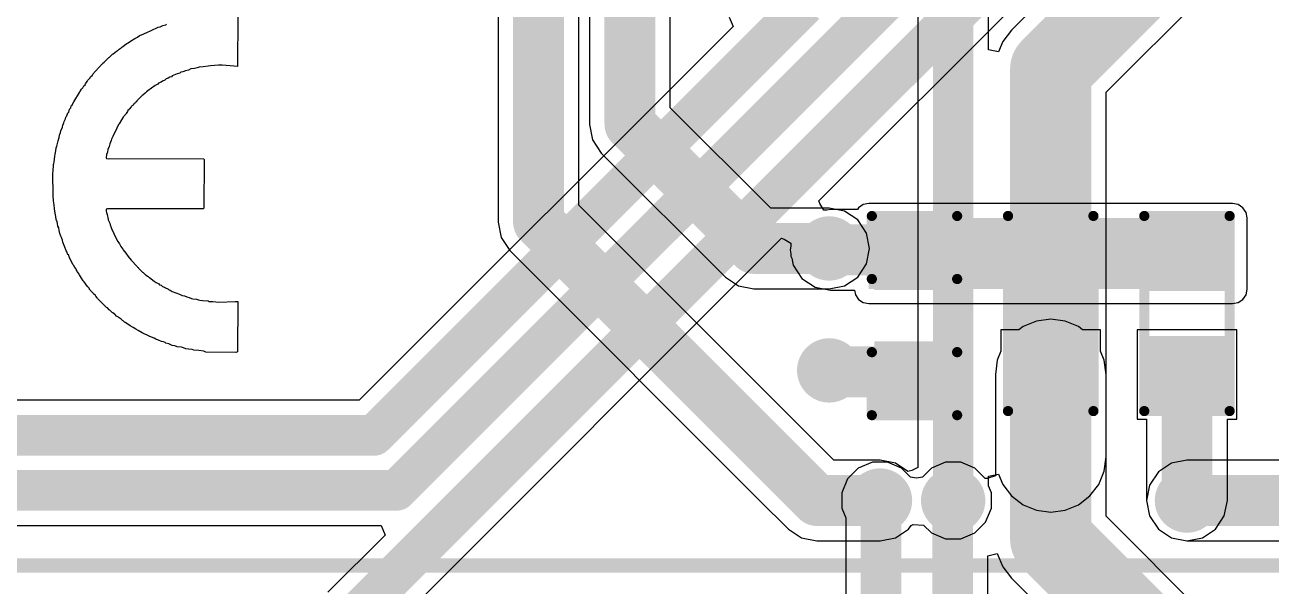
# Model space of a CAD drawing. Header units: millimetres. Extents: x -5 to 123, y 0 to 98.
# Drawn here: x 93.3 to 108.87, y 21.54 to 28.55 of the extents above; entities that cross this region are included whole.
import ezdxf

# ---------------------------------------------------------------- set-up
doc = ezdxf.new("R2010")
doc.units = ezdxf.units.MM
for name, color, linetype in [('BottomLayer', 5, 'Continuous'), ('BottomSolder', 6, 'Continuous'), ('TopLayer', 1, 'Continuous'), ('TopOverlay', 2, 'Continuous'), ('TopPaste', 8, 'Continuous'), ('TopSolder', 216, 'Continuous'), ('ViaHoleLayer', 16, 'Continuous')]:
    doc.layers.add(name, color=color, linetype=linetype)

# ---------------------------------------------------------------- blocks, each defined once
blk = doc.blocks.new('RES_0603_52')
at = {"layer": 'TopLayer'}
for points in [[(-0.381, 0.4445), (-0.381, -0.4445), (-1.143, -0.4445), (-1.143, 0.4445)], [(1.143, 0.4445), (1.143, -0.4445), (0.381, -0.4445), (0.381, 0.4445)]]:
    blk.add_hatch(color=1, dxfattribs=at).paths.add_polyline_path(points)
at = {"layer": 'TopPaste'}
for points in [[(-0.381, 0.4445), (-0.381, -0.4445), (-1.143, -0.4445), (-1.143, 0.4445)], [(1.143, 0.4445), (1.143, -0.4445), (0.381, -0.4445), (0.381, 0.4445)]]:
    blk.add_hatch(color=8, dxfattribs=at).paths.add_polyline_path(points)
at = {"layer": 'TopSolder'}
for points in [[(-0.2794, 0.5461), (-0.2794, -0.5461), (-1.2446, -0.5461), (-1.2446, 0.5461)], [(1.2446, 0.5461), (1.2446, -0.5461), (0.2794, -0.5461), (0.2794, 0.5461)]]:
    blk.add_hatch(color=216, dxfattribs=at).paths.add_polyline_path(points)
at = {"layer": 'TopOverlay', "const_width": 0.127}
for points in [[(-1.2192, -0.5334), (-1.2192, 0.5334)], [(1.2192, 0.5334), (-1.2192, 0.5334)], [(1.2192, -0.5334), (1.2192, 0.5334)], [(1.2192, -0.5334), (-1.2192, -0.5334)]]:
    blk.add_lwpolyline(points, dxfattribs=at)
at = {"layer": 'TopOverlay', "const_width": 0.0635}
for points in [[(-1.25095, 0.5334, 1), (-1.18745, 0.5334, 1)], [(-1.25095, 0.5334, 1), (-1.18745, 0.5334, 1)], [(1.18745, 0.5334, 1), (1.25095, 0.5334, 1)], [(1.18745, 0.5334, 1), (1.25095, 0.5334, 1)], [(-1.25095, -0.5334, 1), (-1.18745, -0.5334, 1)], [(-1.25095, -0.5334, 1), (-1.18745, -0.5334, 1)], [(1.18745, -0.5334, 1), (1.25095, -0.5334, 1)], [(1.18745, -0.5334, 1), (1.25095, -0.5334, 1)]]:
    blk.add_lwpolyline(points, format="xyb", close=True, dxfattribs=at)
blk = doc.blocks.new('RES_0603_53')
at = {"layer": 'TopLayer'}
for points in [[(-0.381, 0.4445), (-0.381, -0.4445), (-1.143, -0.4445), (-1.143, 0.4445)], [(1.143, 0.4445), (1.143, -0.4445), (0.381, -0.4445), (0.381, 0.4445)]]:
    blk.add_hatch(color=1, dxfattribs=at).paths.add_polyline_path(points)
at = {"layer": 'TopPaste'}
for points in [[(-0.381, 0.4445), (-0.381, -0.4445), (-1.143, -0.4445), (-1.143, 0.4445)], [(1.143, 0.4445), (1.143, -0.4445), (0.381, -0.4445), (0.381, 0.4445)]]:
    blk.add_hatch(color=8, dxfattribs=at).paths.add_polyline_path(points)
at = {"layer": 'TopSolder'}
for points in [[(-0.2794, 0.5461), (-0.2794, -0.5461), (-1.2446, -0.5461), (-1.2446, 0.5461)], [(1.2446, 0.5461), (1.2446, -0.5461), (0.2794, -0.5461), (0.2794, 0.5461)]]:
    blk.add_hatch(color=216, dxfattribs=at).paths.add_polyline_path(points)
at = {"layer": 'TopOverlay', "const_width": 0.127}
for points in [[(-1.2192, -0.5334), (-1.2192, 0.5334)], [(1.2192, 0.5334), (-1.2192, 0.5334)], [(1.2192, -0.5334), (1.2192, 0.5334)], [(1.2192, -0.5334), (-1.2192, -0.5334)]]:
    blk.add_lwpolyline(points, dxfattribs=at)
at = {"layer": 'TopOverlay', "const_width": 0.0635}
for points in [[(-1.25095, 0.5334, 1), (-1.18745, 0.5334, 1)], [(-1.25095, 0.5334, 1), (-1.18745, 0.5334, 1)], [(1.18745, 0.5334, 1), (1.25095, 0.5334, 1)], [(1.18745, 0.5334, 1), (1.25095, 0.5334, 1)], [(-1.25095, -0.5334, 1), (-1.18745, -0.5334, 1)], [(-1.25095, -0.5334, 1), (-1.18745, -0.5334, 1)], [(1.18745, -0.5334, 1), (1.25095, -0.5334, 1)], [(1.18745, -0.5334, 1), (1.25095, -0.5334, 1)]]:
    blk.add_lwpolyline(points, format="xyb", close=True, dxfattribs=at)
blk = doc.blocks.new('CAP_0603_124')
at = {"layer": 'TopLayer'}
for points in [[(-0.381, 0.445), (-0.381, -0.445), (-1.143, -0.445), (-1.143, 0.445)], [(1.143, 0.445), (1.143, -0.445), (0.381, -0.445), (0.381, 0.445)]]:
    blk.add_hatch(color=1, dxfattribs=at).paths.add_polyline_path(points)
at = {"layer": 'TopPaste'}
for points in [[(-0.381, 0.445), (-0.381, -0.445), (-1.143, -0.445), (-1.143, 0.445)], [(1.143, 0.445), (1.143, -0.445), (0.381, -0.445), (0.381, 0.445)]]:
    blk.add_hatch(color=8, dxfattribs=at).paths.add_polyline_path(points)
at = {"layer": 'TopSolder'}
for points in [[(-0.321, 0.504), (-0.321, -0.504), (-1.203, -0.504), (-1.203, 0.504)], [(1.203, 0.504), (1.203, -0.504), (0.321, -0.504), (0.321, 0.504)]]:
    blk.add_hatch(color=216, dxfattribs=at).paths.add_polyline_path(points)
at = {"layer": 'TopOverlay', "const_width": 0.127}
for points in [[(-1.245, -0.533), (-1.245, 0.533)], [(-0.457, 0.533), (-1.245, 0.533)], [(1.245, 0.533), (0.457, 0.533)], [(1.245, -0.533), (1.245, 0.533)], [(-0.457, -0.533), (-1.245, -0.533)], [(1.245, -0.533), (0.457, -0.533)]]:
    blk.add_lwpolyline(points, dxfattribs=at)
at = {"layer": 'TopOverlay', "const_width": 0.0635}
for points in [[(-1.276, 0.533, 1), (-1.213, 0.533, 1)], [(-1.276, 0.533, 1), (-1.213, 0.533, 1)], [(-0.489, 0.533, 1), (-0.425, 0.533, 1)], [(0.425, 0.533, 1), (0.489, 0.533, 1)], [(1.213, 0.533, 1), (1.276, 0.533, 1)], [(1.213, 0.533, 1), (1.276, 0.533, 1)], [(-1.276, -0.533, 1), (-1.213, -0.533, 1)], [(-1.276, -0.533, 1), (-1.213, -0.533, 1)], [(-0.489, -0.533, 1), (-0.425, -0.533, 1)], [(0.425, -0.533, 1), (0.489, -0.533, 1)], [(1.213, -0.533, 1), (1.276, -0.533, 1)], [(1.213, -0.533, 1), (1.276, -0.533, 1)]]:
    blk.add_lwpolyline(points, format="xyb", close=True, dxfattribs=at)

msp = doc.modelspace()

# ---------------------------------------------------------------- hatches: boundary and pattern name
at = {"layer": 'BottomLayer'}
h = msp.add_hatch(color=5, dxfattribs=at)
edge = h.paths.add_edge_path()
edge.add_arc((103.353, 25.756), 0.3, 0, 360)
h = msp.add_hatch(color=5, dxfattribs=at)
edge = h.paths.add_edge_path()
edge.add_arc((103.353, 24.232), 0.3, 0, 360)
h = msp.add_hatch(color=5, dxfattribs=at)
edge = h.paths.add_edge_path()
edge.add_arc((106.121, 23.152), 0.3, 0, 360)
h = msp.add_hatch(color=5, dxfattribs=at)
edge = h.paths.add_edge_path()
edge.add_arc((103.988, 22.606), 0.3, 0, 360)
h = msp.add_hatch(color=5, dxfattribs=at)
edge = h.paths.add_edge_path()
edge.add_arc((104.902, 22.606), 0.3, 0, 360)
h = msp.add_hatch(color=5, dxfattribs=at)
edge = h.paths.add_edge_path()
edge.add_arc((107.823, 22.606), 0.3, 0, 360)
at = {"layer": 'BottomSolder'}
h = msp.add_hatch(color=6, dxfattribs=at)
edge = h.paths.add_edge_path()
edge.add_arc((103.353, 25.756), 0.402, 0, 360)
h = msp.add_hatch(color=6, dxfattribs=at)
edge = h.paths.add_edge_path()
edge.add_arc((103.353, 24.232), 0.402, 0, 360)
h = msp.add_hatch(color=6, dxfattribs=at)
edge = h.paths.add_edge_path()
edge.add_arc((106.121, 23.152), 0.402, 0, 360)
h = msp.add_hatch(color=6, dxfattribs=at)
edge = h.paths.add_edge_path()
edge.add_arc((103.988, 22.606), 0.402, 0, 360)
h = msp.add_hatch(color=6, dxfattribs=at)
edge = h.paths.add_edge_path()
edge.add_arc((104.902, 22.606), 0.402, 0, 360)
h = msp.add_hatch(color=6, dxfattribs=at)
edge = h.paths.add_edge_path()
edge.add_arc((107.823, 22.606), 0.402, 0, 360)
at = {"layer": 'TopLayer'}
h = msp.add_hatch(color=1, dxfattribs=at)
edge = h.paths.add_edge_path()
edge.add_arc((103.353, 25.756), 0.3, 0, 360)
msp.add_hatch(color=1, dxfattribs=at).paths.add_polyline_path([(103.848, 25.248), (108.394, 25.248), (108.394, 26.137), (103.848, 26.137)])
h = msp.add_hatch(color=1, dxfattribs=at)
edge = h.paths.add_edge_path()
edge.add_arc((103.353, 24.232), 0.3, 0, 360)
h = msp.add_hatch(color=1, dxfattribs=at)
edge = h.paths.add_edge_path()
edge.add_arc((106.121, 23.152), 0.3, 0, 360)
h = msp.add_hatch(color=1, dxfattribs=at)
edge = h.paths.add_edge_path()
edge.add_arc((103.988, 22.606), 0.3, 0, 360)
h = msp.add_hatch(color=1, dxfattribs=at)
edge = h.paths.add_edge_path()
edge.add_arc((104.902, 22.606), 0.3, 0, 360)
h = msp.add_hatch(color=1, dxfattribs=at)
edge = h.paths.add_edge_path()
edge.add_arc((107.823, 22.606), 0.3, 0, 360)
at = {"layer": 'TopSolder'}
h = msp.add_hatch(color=216, dxfattribs=at)
edge = h.paths.add_edge_path()
edge.add_arc((103.353, 25.756), 0.402, 0, 360)
h = msp.add_hatch(color=216, dxfattribs=at)
edge = h.paths.add_edge_path()
edge.add_arc((103.353, 24.232), 0.402, 0, 360)
h = msp.add_hatch(color=216, dxfattribs=at)
edge = h.paths.add_edge_path()
edge.add_arc((106.121, 23.152), 0.402, 0, 360)
h = msp.add_hatch(color=216, dxfattribs=at)
edge = h.paths.add_edge_path()
edge.add_arc((103.988, 22.606), 0.402, 0, 360)
h = msp.add_hatch(color=216, dxfattribs=at)
edge = h.paths.add_edge_path()
edge.add_arc((104.902, 22.606), 0.402, 0, 360)
h = msp.add_hatch(color=216, dxfattribs=at)
edge = h.paths.add_edge_path()
edge.add_arc((107.823, 22.606), 0.402, 0, 360)
at = {"layer": 'ViaHoleLayer'}
h = msp.add_hatch(color=16, dxfattribs=at)
edge = h.paths.add_edge_path()
edge.add_arc((103.353, 25.756), 0.15, 0, 360)
h = msp.add_hatch(color=16, dxfattribs=at)
edge = h.paths.add_edge_path()
edge.add_arc((103.353, 24.232), 0.15, 0, 360)
h = msp.add_hatch(color=16, dxfattribs=at)
edge = h.paths.add_edge_path()
edge.add_arc((106.121, 23.152), 0.15, 0, 360)
h = msp.add_hatch(color=16, dxfattribs=at)
edge = h.paths.add_edge_path()
edge.add_arc((103.988, 22.606), 0.15, 0, 360)
h = msp.add_hatch(color=16, dxfattribs=at)
edge = h.paths.add_edge_path()
edge.add_arc((104.902, 22.606), 0.15, 0, 360)
h = msp.add_hatch(color=16, dxfattribs=at)
edge = h.paths.add_edge_path()
edge.add_arc((107.823, 22.606), 0.15, 0, 360)

# ---------------------------------------------------------------- linework, layer by layer
at = {"layer": 'BottomLayer'}
for p, q in [((100.358, 51.317), (100.358, 27.305)), ((100.225, 26.295), (100.225, 49.352)), ((105.342, 28.238), (105.342, 42.469)), ((104.462, 42.286), (104.462, 23.017)), ((111.046, 33.897), (105.632, 28.483)), ((106.813, 27.708), (111.821, 32.716)), ((99.215, 32.242), (99.215, 26.086)), ((101.368, 27.514), (101.368, 28.981)), ((105.522, 28.34), (105.469, 28.212)), ((105.632, 28.483), (105.522, 28.34)), ((105.469, 28.212), (105.342, 28.238)), ((106.813, 23.152), (106.813, 27.708)), ((102.622, 26.261), (101.368, 27.514)), ((100.358, 27.305), (100.397, 27.112)), ((100.397, 27.112), (100.506, 26.948)), ((100.506, 26.948), (102.056, 25.399)), ((103.194, 23.326), (100.225, 26.295)), ((103.353, 26.261), (102.622, 26.261)), ((103.546, 26.222), (103.353, 26.261)), ((103.71, 26.113), (103.546, 26.222)), ((99.215, 26.086), (99.254, 25.893)), ((103.819, 25.949), (103.71, 26.113)), ((99.254, 25.893), (99.363, 25.729)), ((103.858, 25.756), (103.819, 25.949)), ((99.363, 25.729), (102.48, 22.612)), ((103.819, 25.562), (103.858, 25.756)), ((103.71, 25.399), (103.819, 25.562)), ((102.056, 25.399), (102.22, 25.289)), ((103.546, 25.289), (103.71, 25.399)), ((102.22, 25.289), (102.413, 25.251)), ((102.413, 25.251), (103.353, 25.251)), ((103.353, 25.251), (103.546, 25.289)), ((103.409, 23.111), (103.194, 23.326)), ((103.988, 23.111), (103.409, 23.111)), ((104.181, 23.073), (103.988, 23.111)), ((104.335, 22.97), (104.181, 23.073)), ((106.789, 22.973), (106.813, 23.152)), ((107.63, 23.073), (107.466, 22.963)), ((107.823, 23.111), (107.63, 23.073)), ((112.988, 23.111), (107.823, 23.111)), ((104.384, 22.981), (104.335, 22.97)), ((104.462, 23.017), (104.384, 22.981)), ((105.343, 22.789), (105.344, 22.909)), ((105.344, 22.909), (105.469, 22.934)), ((105.469, 22.934), (105.522, 22.806)), ((106.72, 22.806), (106.789, 22.973)), ((107.466, 22.963), (107.356, 22.799)), ((105.38, 22.701), (105.343, 22.789)), ((105.522, 22.806), (105.632, 22.663)), ((106.61, 22.663), (106.72, 22.806)), ((107.356, 22.799), (107.318, 22.606)), ((102.48, 22.612), (102.843, 22.249)), ((105.38, 22.511), (105.38, 22.701)), ((105.632, 22.663), (105.775, 22.553)), ((106.467, 22.553), (106.61, 22.663)), ((107.318, 22.606), (107.356, 22.413)), ((105.307, 22.335), (105.38, 22.511)), ((105.775, 22.553), (105.942, 22.484)), ((105.942, 22.484), (106.121, 22.46)), ((106.121, 22.46), (106.3, 22.484)), ((106.3, 22.484), (106.467, 22.553)), ((104.345, 22.249), (104.376, 22.296)), ((104.376, 22.296), (104.403, 22.305)), ((104.403, 22.305), (104.532, 22.3)), ((104.532, 22.3), (104.631, 22.201)), ((105.173, 22.201), (105.307, 22.335)), ((107.356, 22.413), (107.466, 22.249)), ((102.843, 22.249), (103.007, 22.139)), ((103.007, 22.139), (103.2, 22.101)), ((103.988, 22.101), (104.181, 22.139)), ((104.181, 22.139), (104.345, 22.249)), ((104.631, 22.201), (104.807, 22.128)), ((104.807, 22.128), (104.997, 22.128)), ((104.997, 22.128), (105.173, 22.201)), ((107.466, 22.249), (107.63, 22.139)), ((107.63, 22.139), (107.823, 22.101)), ((103.2, 22.101), (103.988, 22.101)), ((107.823, 22.101), (113.197, 22.101))]:
    msp.add_line(p, q, dxfattribs=at)
for points, const_width in [([(100.863, 27.305), (100.863, 52.773)], 0.635), ([(99.72, 26.086), (99.72, 49.352)], 0.635), ([(104.902, 22.606), (104.902, 42.469)], 0.508), ([(106.121, 27.994), (111.535, 33.408)], 1.016), ([(106.121, 23.152), (106.121, 27.994)], 1.016), ([(100.863, 27.305), (102.413, 25.756)], 0.635), ([(99.72, 26.086), (102.837, 22.969)], 0.635), ([(102.413, 25.756), (103.353, 25.756)], 0.635), ([(102.837, 22.969), (103.2, 22.606)], 0.635), ([(103.2, 22.606), (103.988, 22.606)], 0.635), ([(107.823, 22.606), (113.197, 22.606)], 0.635)]:
    msp.add_lwpolyline(points, dxfattribs=dict(at, const_width=const_width))
for points, const_width in [([(105.867, 27.994, 1), (106.375, 27.994, 1)], 0.508), ([(105.867, 27.994, 1), (106.375, 27.994, 1)], 0.508), ([(100.705, 27.305, 1), (101.022, 27.305, 1)], 0.318), ([(100.705, 27.305, 1), (101.022, 27.305, 1)], 0.318), ([(99.562, 26.086, 1), (99.879, 26.086, 1)], 0.318), ([(99.562, 26.086, 1), (99.879, 26.086, 1)], 0.318), ([(102.254, 25.756, 1), (102.572, 25.756, 1)], 0.318), ([(102.254, 25.756, 1), (102.572, 25.756, 1)], 0.318), ([(103.194, 25.756, 1), (103.511, 25.756, 1)], 0.318), ([(105.867, 23.152, 1), (106.375, 23.152, 1)], 0.508), ([(102.678, 22.969, 1), (102.996, 22.969, 1)], 0.318), ([(102.678, 22.969, 1), (102.996, 22.969, 1)], 0.318), ([(103.041, 22.606, 1), (103.359, 22.606, 1)], 0.318), ([(103.041, 22.606, 1), (103.359, 22.606, 1)], 0.318), ([(103.829, 22.606, 1), (104.146, 22.606, 1)], 0.318), ([(107.664, 22.606, 1), (107.982, 22.606, 1)], 0.318), ([(104.775, 22.606, 1), (105.029, 22.606, 1)], 0.254)]:
    msp.add_lwpolyline(points, format="xyb", close=True, dxfattribs=dict(at, const_width=const_width))
at = {"layer": 'TopLayer'}
for p, q in [((103.224, 26.351), (105.899, 29.026)), ((102.152, 28.53), (97.481, 23.859)), ((102.103, 28.648), (102.152, 28.53)), ((103.234, 26.317), (103.224, 26.351)), ((103.286, 26.233), (103.234, 26.317)), ((103.848, 26.318), (103.779, 26.304)), ((108.394, 26.318), (103.848, 26.318)), ((108.464, 26.304), (108.394, 26.318)), ((103.322, 26.233), (103.286, 26.233)), ((103.37, 26.243), (103.322, 26.233)), ((103.705, 26.243), (103.37, 26.243)), ((103.72, 26.265), (103.705, 26.243)), ((103.779, 26.304), (103.72, 26.265)), ((108.523, 26.265), (108.464, 26.304)), ((108.562, 26.206), (108.523, 26.265)), ((108.576, 26.137), (108.562, 26.206)), ((108.576, 25.248), (108.576, 26.137)), ((97.501, 20.627), (102.757, 25.884)), ((102.757, 25.884), (102.791, 25.874)), ((102.791, 25.874), (102.875, 25.822)), ((102.875, 25.786), (102.865, 25.738)), ((102.865, 25.738), (102.875, 25.69)), ((102.875, 25.822), (102.875, 25.786)), ((102.875, 25.69), (102.875, 25.661)), ((102.875, 25.661), (102.886, 25.634)), ((102.886, 25.634), (102.904, 25.545)), ((102.904, 25.545), (103.013, 25.381)), ((103.013, 25.381), (103.177, 25.271)), ((103.177, 25.271), (103.37, 25.233)), ((103.37, 25.233), (103.67, 25.233)), ((103.67, 25.233), (103.68, 25.178)), ((108.562, 25.178), (108.576, 25.248)), ((103.68, 25.178), (103.72, 25.119)), ((103.72, 25.119), (103.779, 25.08)), ((103.779, 25.08), (103.848, 25.066)), ((108.394, 25.066), (108.464, 25.08)), ((108.464, 25.08), (108.523, 25.119)), ((108.523, 25.119), (108.562, 25.178)), ((103.848, 25.066), (108.394, 25.066)), ((105.775, 24.78), (105.723, 24.74)), ((105.942, 24.849), (105.775, 24.78)), ((106.121, 24.873), (105.942, 24.849)), ((106.3, 24.849), (106.121, 24.873)), ((106.467, 24.78), (106.3, 24.849)), ((106.52, 24.74), (106.467, 24.78)), ((105.723, 24.74), (105.499, 24.74)), ((105.499, 24.74), (105.499, 24.471)), ((106.743, 24.74), (106.52, 24.74)), ((106.743, 24.471), (106.743, 24.74)), ((108.445, 24.74), (107.201, 24.74)), ((107.201, 24.74), (107.201, 23.622)), ((108.445, 23.622), (108.445, 24.74)), ((105.499, 24.471), (105.453, 24.36)), ((106.789, 24.36), (106.743, 24.471)), ((105.453, 24.36), (105.429, 24.181)), ((106.813, 24.181), (106.789, 24.36)), ((105.429, 24.181), (105.429, 22.913)), ((106.813, 23.152), (106.813, 24.181)), ((97.481, 23.859), (84.734, 23.859)), ((107.201, 23.622), (107.318, 23.622)), ((107.318, 23.622), (107.318, 22.606)), ((108.328, 22.606), (108.328, 23.622)), ((108.328, 23.622), (108.445, 23.622)), ((103.893, 23.084), (103.717, 23.011)), ((104.083, 23.084), (103.893, 23.084)), ((104.258, 23.011), (104.083, 23.084)), ((104.807, 23.084), (104.631, 23.011)), ((104.997, 23.084), (104.807, 23.084)), ((105.173, 23.011), (104.997, 23.084)), ((106.813, 22.41), (106.813, 23.152)), ((103.717, 23.011), (103.583, 22.877)), ((104.369, 22.9), (104.258, 23.011)), ((104.445, 22.886), (104.369, 22.9)), ((104.52, 22.9), (104.445, 22.886)), ((104.631, 23.011), (104.52, 22.9)), ((105.302, 22.881), (105.173, 23.011)), ((105.429, 22.913), (105.327, 22.882)), ((103.583, 22.877), (103.51, 22.701)), ((105.327, 22.882), (105.302, 22.881)), ((103.51, 22.701), (103.51, 22.511)), ((107.318, 22.606), (107.356, 22.413)), ((108.29, 22.413), (108.328, 22.606)), ((103.51, 22.511), (103.561, 22.388)), ((89.971, 22.293), (97.755, 22.293)), ((97.755, 22.293), (97.804, 22.175)), ((103.561, 22.388), (103.561, 20.777)), ((112.173, 17.05), (106.813, 22.41)), ((107.356, 22.413), (107.466, 22.249)), ((108.18, 22.249), (108.29, 22.413)), ((97.804, 22.175), (97.087, 21.459)), ((107.466, 22.249), (107.63, 22.139)), ((107.63, 22.139), (107.823, 22.101)), ((107.823, 22.101), (108.016, 22.139)), ((108.016, 22.139), (108.18, 22.249)), ((105.334, 21.915), (105.453, 21.944)), ((105.334, 20.942), (105.334, 21.915)), ((105.453, 21.944), (105.522, 21.778)), ((105.522, 21.778), (105.632, 21.634)), ((105.632, 21.634), (110.992, 16.274))]:
    msp.add_line(p, q, dxfattribs=at)
for points, const_width in [([(97.189, 20.939), (105.588, 29.337)], 0.508), ([(97.947, 22.733), (104.318, 29.104)], 0.508), ([(97.663, 23.419), (103.048, 28.804)], 0.508), ([(103.37, 25.738), (104.488, 25.738)], 0.635), ([(103.353, 25.756), (103.37, 25.738)], 0.508), ([(104.488, 25.738), (104.546, 25.679)], 0.508), ([(104.546, 25.679), (106.109, 25.679)], 0.508), ([(104.546, 25.679), (104.553, 25.686)], 0.305), ([(106.121, 23.152), (106.121, 24.181)], 1.016), ([(103.37, 24.214), (104.488, 24.214)], 0.635), ([(107.823, 22.606), (107.823, 24.181)], 0.635), ([(84.734, 23.419), (97.663, 23.419)], 0.508), ([(106.121, 22.123), (106.121, 23.152)], 1.016), ([(89.789, 22.733), (97.947, 22.733)], 0.508), ([(104.001, 20.777), (104.001, 22.593)], 0.508), ([(104.864, 22.559), (104.894, 22.528)], 0.508), ([(104.894, 20.76), (104.894, 22.528)], 0.508), ([(106.121, 22.123), (111.684, 16.561)], 1.016)]:
    msp.add_lwpolyline(points, dxfattribs=dict(at, const_width=const_width))
for points, const_width in [([(103.211, 25.738, 1), (103.529, 25.738, 1)], 0.318), ([(103.226, 25.756, 1), (103.48, 25.756, 1)], 0.254), ([(104.329, 25.738, 1), (104.647, 25.738, 1)], 0.318), ([(103.243, 25.738, 1), (103.497, 25.738, 1)], 0.254), ([(104.361, 25.738, 1), (104.615, 25.738, 1)], 0.254), ([(104.419, 25.679, 1), (104.673, 25.679, 1)], 0.254), ([(104.419, 25.679, 1), (104.673, 25.679, 1)], 0.254), ([(105.981, 25.679, 1), (106.236, 25.679, 1)], 0.254), ([(104.47, 25.679, 1), (104.623, 25.679, 1)], 0.152), ([(104.477, 25.686, 1), (104.629, 25.686, 1)], 0.152), ([(105.867, 24.181, 1), (106.375, 24.181, 1)], 0.508), ([(103.211, 24.214, 1), (103.529, 24.214, 1)], 0.318), ([(104.329, 24.214, 1), (104.647, 24.214, 1)], 0.318), ([(107.664, 24.181, 1), (107.982, 24.181, 1)], 0.318), ([(97.536, 23.419, 1), (97.79, 23.419, 1)], 0.254), ([(97.536, 23.419, 1), (97.79, 23.419, 1)], 0.254), ([(105.867, 23.152, 1), (106.375, 23.152, 1)], 0.508), ([(105.867, 23.152, 1), (106.375, 23.152, 1)], 0.508), ([(97.82, 22.733, 1), (98.074, 22.733, 1)], 0.254), ([(97.82, 22.733, 1), (98.074, 22.733, 1)], 0.254), ([(107.664, 22.606, 1), (107.982, 22.606, 1)], 0.318), ([(103.874, 22.593, 1), (104.128, 22.593, 1)], 0.254), ([(104.737, 22.559, 1), (104.991, 22.559, 1)], 0.254), ([(104.767, 22.528, 1), (105.021, 22.528, 1)], 0.254), ([(104.767, 22.528, 1), (105.021, 22.528, 1)], 0.254), ([(105.867, 22.123, 1), (106.375, 22.123, 1)], 0.508), ([(105.867, 22.123, 1), (106.375, 22.123, 1)], 0.508)]:
    msp.add_lwpolyline(points, format="xyb", close=True, dxfattribs=dict(at, const_width=const_width))
at = {"layer": 'TopOverlay'}
for p, q in [((95.964, 28.662), (95.962, 28.031)), ((94.88, 28.479), (94.968, 28.521)), ((94.968, 28.521), (94.995, 28.526)), ((94.995, 28.526), (95.028, 28.54)), ((95.028, 28.54), (95.065, 28.549)), ((95.065, 28.549), (95.074, 28.558)), ((94.593, 28.327), (94.625, 28.345)), ((94.625, 28.345), (94.676, 28.378)), ((94.676, 28.378), (94.709, 28.396)), ((94.709, 28.396), (94.736, 28.415)), ((94.736, 28.415), (94.76, 28.424)), ((94.76, 28.424), (94.829, 28.456)), ((94.829, 28.456), (94.88, 28.479)), ((94.362, 28.147), (94.399, 28.184)), ((94.399, 28.184), (94.408, 28.188)), ((94.408, 28.188), (94.45, 28.221)), ((94.45, 28.221), (94.459, 28.23)), ((94.459, 28.23), (94.468, 28.234)), ((94.468, 28.234), (94.482, 28.248)), ((94.482, 28.248), (94.505, 28.262)), ((94.505, 28.262), (94.515, 28.271)), ((94.515, 28.271), (94.524, 28.276)), ((94.524, 28.276), (94.549, 28.297)), ((94.549, 28.297), (94.577, 28.315)), ((94.577, 28.315), (94.593, 28.327)), ((94.212, 28.001), (94.253, 28.043)), ((94.253, 28.043), (94.258, 28.052)), ((94.258, 28.052), (94.265, 28.059)), ((94.265, 28.059), (94.272, 28.061)), ((94.272, 28.061), (94.276, 28.07)), ((94.276, 28.07), (94.293, 28.082)), ((94.293, 28.082), (94.353, 28.142)), ((94.353, 28.142), (94.362, 28.147)), ((95.532, 28.026), (95.481, 28.022)), ((95.594, 28.033), (95.532, 28.026)), ((95.622, 28.038), (95.594, 28.033)), ((95.721, 28.045), (95.622, 28.038)), ((95.726, 28.045), (95.721, 28.045)), ((95.767, 28.045), (95.726, 28.045)), ((95.869, 28.04), (95.767, 28.045)), ((95.962, 28.031), (95.869, 28.04)), ((94.096, 27.862), (94.101, 27.871)), ((94.101, 27.871), (94.119, 27.89)), ((94.119, 27.89), (94.124, 27.899)), ((94.124, 27.899), (94.147, 27.922)), ((94.147, 27.922), (94.152, 27.932)), ((94.152, 27.932), (94.165, 27.945)), ((94.165, 27.945), (94.17, 27.955)), ((94.17, 27.955), (94.207, 27.992)), ((94.207, 27.992), (94.212, 28.001)), ((95.069, 27.874), (95.06, 27.869)), ((95.092, 27.883), (95.069, 27.874)), ((95.116, 27.897), (95.092, 27.883)), ((95.134, 27.902), (95.116, 27.897)), ((95.143, 27.911), (95.134, 27.902)), ((95.166, 27.92), (95.143, 27.911)), ((95.208, 27.938), (95.166, 27.92)), ((95.24, 27.948), (95.208, 27.938)), ((95.25, 27.957), (95.24, 27.948)), ((95.277, 27.962), (95.25, 27.957)), ((95.31, 27.975), (95.277, 27.962)), ((95.347, 27.985), (95.31, 27.975)), ((95.379, 27.999), (95.347, 27.985)), ((95.421, 28.003), (95.379, 27.999)), ((95.458, 28.012), (95.421, 28.003)), ((95.481, 28.022), (95.458, 28.012)), ((93.99, 27.714), (94.013, 27.747)), ((94.013, 27.747), (94.018, 27.756)), ((94.018, 27.756), (94.027, 27.765)), ((94.027, 27.765), (94.041, 27.788)), ((94.041, 27.788), (94.055, 27.802)), ((94.055, 27.802), (94.059, 27.811)), ((94.059, 27.811), (94.082, 27.844)), ((94.082, 27.844), (94.087, 27.853)), ((94.087, 27.853), (94.096, 27.862)), ((94.84, 27.724), (94.824, 27.712)), ((94.931, 27.791), (94.84, 27.724)), ((94.963, 27.809), (94.931, 27.791)), ((94.975, 27.821), (94.963, 27.809)), ((95.005, 27.832), (94.975, 27.821)), ((95.021, 27.848), (95.005, 27.832)), ((95.051, 27.86), (95.021, 27.848)), ((95.06, 27.869), (95.051, 27.86)), ((93.897, 27.557), (93.916, 27.589)), ((93.916, 27.589), (93.985, 27.705)), ((93.985, 27.705), (93.99, 27.714)), ((94.662, 27.559), (94.656, 27.552)), ((94.672, 27.564), (94.662, 27.559)), ((94.681, 27.578), (94.672, 27.564)), ((94.69, 27.583), (94.681, 27.578)), ((94.697, 27.589), (94.69, 27.583)), ((94.702, 27.599), (94.697, 27.589)), ((94.769, 27.666), (94.702, 27.599)), ((94.778, 27.67), (94.769, 27.666)), ((94.806, 27.698), (94.778, 27.67)), ((94.815, 27.703), (94.806, 27.698)), ((94.824, 27.712), (94.815, 27.703)), ((93.814, 27.395), (93.819, 27.405)), ((93.819, 27.405), (93.828, 27.414)), ((93.828, 27.414), (93.842, 27.451)), ((93.842, 27.451), (93.851, 27.46)), ((93.851, 27.46), (93.86, 27.497)), ((93.86, 27.497), (93.879, 27.515)), ((93.879, 27.515), (93.883, 27.539)), ((93.883, 27.539), (93.893, 27.548)), ((93.893, 27.548), (93.897, 27.557)), ((94.54, 27.405), (94.531, 27.395)), ((94.545, 27.414), (94.54, 27.405)), ((94.563, 27.432), (94.545, 27.414)), ((94.568, 27.441), (94.563, 27.432)), ((94.586, 27.469), (94.568, 27.441)), ((94.591, 27.478), (94.586, 27.469)), ((94.605, 27.492), (94.591, 27.478)), ((94.609, 27.502), (94.605, 27.492)), ((94.632, 27.525), (94.609, 27.502)), ((94.637, 27.534), (94.632, 27.525)), ((94.651, 27.543), (94.637, 27.534)), ((94.656, 27.552), (94.651, 27.543)), ((93.754, 27.224), (93.772, 27.27)), ((93.772, 27.27), (93.779, 27.296)), ((93.779, 27.296), (93.791, 27.326)), ((93.791, 27.326), (93.796, 27.344)), ((93.796, 27.344), (93.809, 27.377)), ((93.809, 27.377), (93.814, 27.395)), ((94.452, 27.261), (94.401, 27.155)), ((94.475, 27.303), (94.452, 27.261)), ((94.48, 27.312), (94.475, 27.303)), ((94.512, 27.363), (94.48, 27.312)), ((94.531, 27.395), (94.512, 27.363)), ((93.712, 27.067), (93.719, 27.102)), ((93.719, 27.102), (93.731, 27.141)), ((93.731, 27.141), (93.735, 27.173)), ((93.735, 27.173), (93.749, 27.206)), ((93.749, 27.206), (93.754, 27.224)), ((94.383, 27.104), (94.364, 27.062)), ((94.387, 27.122), (94.383, 27.104)), ((94.401, 27.155), (94.387, 27.122)), ((93.682, 26.935), (93.687, 26.954)), ((93.687, 26.954), (93.692, 26.977)), ((93.692, 26.977), (93.696, 27.014)), ((93.696, 27.014), (93.703, 27.035)), ((93.703, 27.035), (93.712, 27.067)), ((94.337, 26.961), (94.323, 26.928)), ((94.341, 26.993), (94.337, 26.961)), ((94.357, 27.032), (94.341, 26.993)), ((94.364, 27.062), (94.357, 27.032)), ((93.657, 26.716), (93.662, 26.803)), ((93.662, 26.803), (93.666, 26.817)), ((93.666, 26.817), (93.671, 26.836)), ((93.671, 26.836), (93.678, 26.908)), ((93.678, 26.908), (93.682, 26.935)), ((94.323, 26.928), (94.318, 26.887)), ((94.318, 26.887), (94.325, 26.88)), ((94.325, 26.88), (94.343, 26.875)), ((94.343, 26.875), (94.362, 26.88)), ((94.362, 26.88), (95.536, 26.875)), ((95.536, 26.875), (95.543, 26.868)), ((95.543, 26.868), (95.539, 26.258)), ((93.652, 26.702), (93.657, 26.716)), ((93.655, 26.413), (93.652, 26.702)), ((93.659, 26.353), (93.655, 26.413)), ((93.664, 26.325), (93.659, 26.353)), ((93.668, 26.302), (93.664, 26.325)), ((93.673, 26.251), (93.668, 26.302)), ((93.682, 26.196), (93.673, 26.251)), ((93.687, 26.177), (93.682, 26.196)), ((93.692, 26.154), (93.687, 26.177)), ((94.32, 26.246), (94.318, 26.221)), ((94.318, 26.221), (94.323, 26.207)), ((94.337, 26.253), (94.32, 26.246)), ((94.323, 26.207), (94.33, 26.182)), ((94.33, 26.182), (94.337, 26.161)), ((95.532, 26.251), (94.337, 26.253)), ((94.337, 26.161), (94.341, 26.142)), ((95.539, 26.258), (95.532, 26.251)), ((93.696, 26.117), (93.692, 26.154)), ((93.708, 26.087), (93.696, 26.117)), ((93.712, 26.068), (93.708, 26.087)), ((93.717, 26.036), (93.712, 26.068)), ((93.726, 26.013), (93.717, 26.036)), ((93.731, 25.981), (93.726, 26.013)), ((94.341, 26.142), (94.346, 26.115)), ((94.346, 26.115), (94.364, 26.073)), ((94.364, 26.073), (94.369, 26.05)), ((94.369, 26.05), (94.383, 26.018)), ((94.383, 26.018), (94.392, 25.994)), ((93.742, 25.941), (93.731, 25.981)), ((93.754, 25.911), (93.742, 25.941)), ((93.759, 25.893), (93.754, 25.911)), ((93.772, 25.86), (93.759, 25.893)), ((93.779, 25.835), (93.772, 25.86)), ((94.392, 25.994), (94.406, 25.962)), ((94.406, 25.962), (94.424, 25.92)), ((94.424, 25.92), (94.466, 25.842)), ((93.796, 25.791), (93.779, 25.835)), ((93.803, 25.77), (93.796, 25.791)), ((93.814, 25.74), (93.803, 25.77)), ((93.819, 25.726), (93.814, 25.74)), ((93.83, 25.71), (93.819, 25.726)), ((93.837, 25.685), (93.83, 25.71)), ((94.466, 25.842), (94.484, 25.814)), ((94.484, 25.814), (94.503, 25.782)), ((94.503, 25.782), (94.526, 25.749)), ((94.526, 25.749), (94.531, 25.74)), ((94.531, 25.74), (94.563, 25.699)), ((94.563, 25.699), (94.593, 25.655)), ((93.851, 25.671), (93.837, 25.685)), ((93.856, 25.652), (93.851, 25.671)), ((93.865, 25.629), (93.856, 25.652)), ((93.907, 25.551), (93.865, 25.629)), ((93.916, 25.541), (93.907, 25.551)), ((93.92, 25.532), (93.916, 25.541)), ((94.593, 25.655), (94.63, 25.608)), ((94.63, 25.608), (94.706, 25.532)), ((93.939, 25.504), (93.92, 25.532)), ((93.944, 25.495), (93.939, 25.504)), ((93.957, 25.472), (93.944, 25.495)), ((93.962, 25.463), (93.957, 25.472)), ((93.981, 25.435), (93.962, 25.463)), ((93.985, 25.426), (93.981, 25.435)), ((94.013, 25.384), (93.985, 25.426)), ((94.031, 25.352), (94.013, 25.384)), ((94.706, 25.532), (94.711, 25.523)), ((94.711, 25.523), (94.72, 25.518)), ((94.72, 25.518), (94.725, 25.509)), ((94.725, 25.509), (94.773, 25.46)), ((94.773, 25.46), (94.783, 25.456)), ((94.783, 25.456), (94.81, 25.428)), ((94.81, 25.428), (94.82, 25.423)), ((94.82, 25.423), (94.834, 25.41)), ((94.834, 25.41), (94.843, 25.405)), ((94.843, 25.405), (94.852, 25.396)), ((94.852, 25.396), (94.861, 25.391)), ((94.861, 25.391), (94.919, 25.347)), ((94.043, 25.34), (94.031, 25.352)), ((94.087, 25.282), (94.043, 25.34)), ((94.091, 25.273), (94.087, 25.282)), ((94.101, 25.264), (94.091, 25.273)), ((94.105, 25.255), (94.101, 25.264)), ((94.115, 25.245), (94.105, 25.255)), ((94.119, 25.236), (94.115, 25.245)), ((94.156, 25.199), (94.119, 25.236)), ((94.919, 25.347), (94.944, 25.331)), ((94.944, 25.331), (94.977, 25.312)), ((94.977, 25.312), (94.986, 25.303)), ((94.986, 25.303), (95.005, 25.299)), ((95.005, 25.299), (95.023, 25.28)), ((95.023, 25.28), (95.048, 25.273)), ((95.048, 25.273), (95.06, 25.262)), ((95.06, 25.262), (95.09, 25.25)), ((95.09, 25.25), (95.097, 25.243)), ((95.097, 25.243), (95.106, 25.239)), ((95.106, 25.239), (95.12, 25.234)), ((95.12, 25.234), (95.143, 25.22)), ((94.161, 25.19), (94.156, 25.199)), ((94.184, 25.167), (94.161, 25.19)), ((94.189, 25.158), (94.184, 25.167)), ((94.207, 25.139), (94.189, 25.158)), ((94.212, 25.13), (94.207, 25.139)), ((94.325, 25.017), (94.212, 25.13)), ((95.143, 25.22), (95.236, 25.183)), ((95.236, 25.183), (95.268, 25.169)), ((95.268, 25.169), (95.296, 25.165)), ((95.296, 25.165), (95.328, 25.151)), ((95.328, 25.151), (95.358, 25.144)), ((95.358, 25.144), (95.384, 25.132)), ((95.384, 25.132), (95.402, 25.128)), ((95.402, 25.128), (95.448, 25.123)), ((95.448, 25.123), (95.472, 25.114)), ((95.472, 25.114), (95.49, 25.109)), ((95.49, 25.109), (95.522, 25.104)), ((95.522, 25.104), (95.592, 25.1)), ((95.592, 25.1), (95.606, 25.095)), ((95.606, 25.095), (95.652, 25.091)), ((95.652, 25.091), (95.726, 25.086)), ((95.726, 25.086), (95.929, 25.091)), ((95.929, 25.091), (95.943, 25.095)), ((95.943, 25.095), (95.964, 25.093)), ((95.964, 25.093), (95.962, 24.466)), ((94.334, 25.012), (94.325, 25.017)), ((94.357, 24.989), (94.334, 25.012)), ((94.367, 24.984), (94.357, 24.989)), ((94.394, 24.957), (94.367, 24.984)), ((94.404, 24.952), (94.394, 24.957)), ((94.417, 24.938), (94.404, 24.952)), ((94.427, 24.933), (94.417, 24.938)), ((94.45, 24.91), (94.427, 24.933)), ((94.473, 24.896), (94.45, 24.91)), ((94.482, 24.887), (94.473, 24.896)), ((94.505, 24.873), (94.482, 24.887)), ((94.524, 24.855), (94.505, 24.873)), ((94.533, 24.85), (94.524, 24.855)), ((94.547, 24.836), (94.533, 24.85)), ((94.556, 24.832), (94.547, 24.836)), ((94.588, 24.809), (94.556, 24.832)), ((94.621, 24.79), (94.588, 24.809)), ((94.658, 24.767), (94.621, 24.79)), ((94.69, 24.748), (94.658, 24.767)), ((94.718, 24.73), (94.69, 24.748)), ((94.769, 24.702), (94.718, 24.73)), ((94.778, 24.698), (94.769, 24.702)), ((94.857, 24.661), (94.778, 24.698)), ((94.866, 24.656), (94.857, 24.661)), ((94.917, 24.633), (94.866, 24.656)), ((94.94, 24.624), (94.917, 24.633)), ((94.947, 24.617), (94.94, 24.624)), ((94.972, 24.61), (94.947, 24.617)), ((95.012, 24.594), (94.972, 24.61)), ((95.037, 24.587), (95.012, 24.594)), ((95.055, 24.582), (95.037, 24.587)), ((95.065, 24.573), (95.055, 24.582)), ((95.102, 24.564), (95.065, 24.573)), ((95.143, 24.545), (95.102, 24.564)), ((95.176, 24.54), (95.143, 24.545)), ((95.208, 24.527), (95.176, 24.54)), ((95.259, 24.522), (95.208, 24.527)), ((95.284, 24.515), (95.259, 24.522)), ((95.314, 24.503), (95.284, 24.515)), ((95.347, 24.499), (95.314, 24.503)), ((95.393, 24.494), (95.347, 24.499)), ((95.416, 24.485), (95.393, 24.494)), ((95.476, 24.48), (95.416, 24.485)), ((95.541, 24.471), (95.476, 24.48)), ((95.564, 24.462), (95.541, 24.471)), ((95.938, 24.457), (95.564, 24.462)), ((95.952, 24.462), (95.938, 24.457)), ((95.962, 24.466), (95.952, 24.462))]:
    msp.add_line(p, q, dxfattribs=at)
at = {"layer": 'TopOverlay', "const_width": 0.178}
msp.add_lwpolyline([(79.553, 21.793), (120.472, 21.793)], dxfattribs=at)

# ---------------------------------------------------------------- block references
at = {"rotation": 270}
for name, p in [('CAP_0603_124', (104.419, 24.917)), ('RES_0603_53', (106.121, 24.943)), ('RES_0603_52', (107.823, 24.943))]:
    msp.add_blockref(name, p, dxfattribs=at)

doc.saveas('drawing.dxf')
